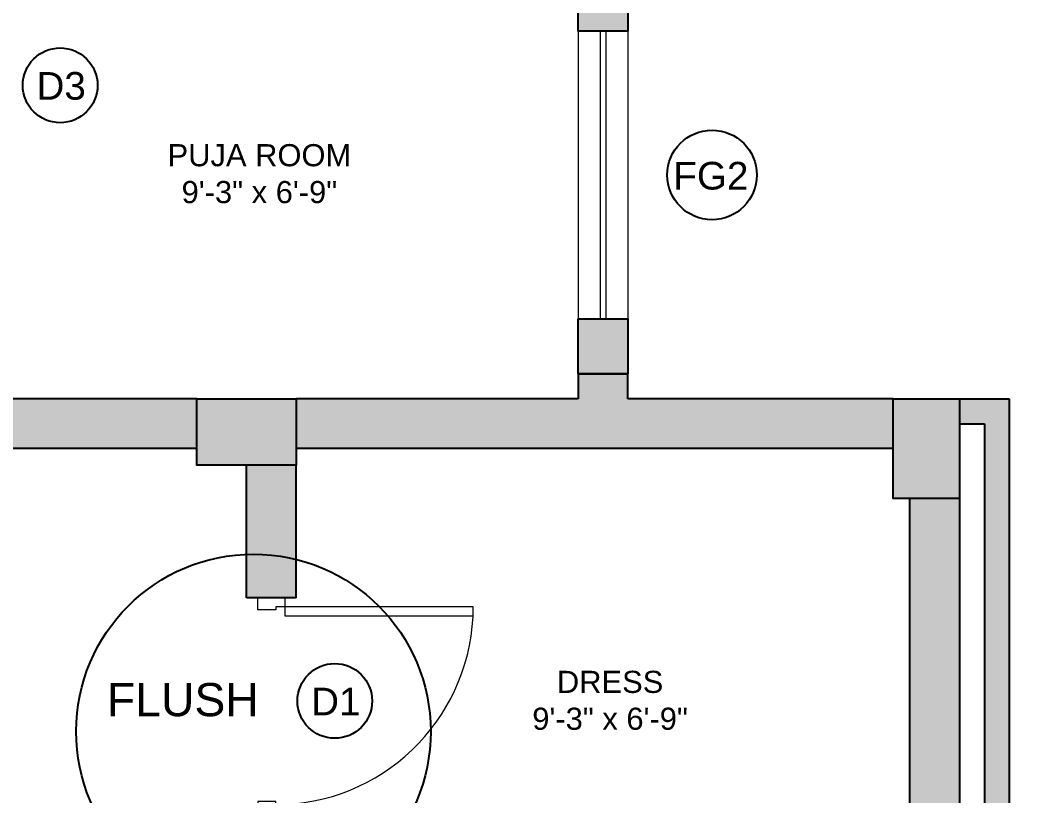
# Model space of a CAD drawing. Header units: inches. Extents: x 211391 to 214260, y -106888 to -102532.
# Drawn here: x 212163.2 to 212345.2, y -104646.8 to -104506.5 of the extents above; entities that cross this region are included whole.
import ezdxf

# ---------------------------------------------------------------- set-up
doc = ezdxf.new("R2010")
doc.units = ezdxf.units.IN
doc.header["$MEASUREMENT"] = 0
doc.layers.add('COLUMN', color=6, linetype='Continuous')
for name, color, linetype, lineweight in [('DOOR', 2, 'Continuous', 9), ('HATCH', 251, 'Continuous', 13), ('PROPOSED WALL', 6, 'Continuous', 25), ('TEXT', 3, 'Continuous', 9), ('TEXT 1', 3, 'Continuous', 15), ('WALL', 5, 'Continuous', 25), ('window', 1, 'Continuous', 18)]:
    doc.layers.add(name, color=color, linetype=linetype, lineweight=lineweight)
doc.styles.add('STYLE1', font='arial.ttf', dxfattribs={"height": 8})

# ---------------------------------------------------------------- blocks, each defined once
blk = doc.blocks.new('*U5')
at = {"layer": 'DOOR'}
for points in [[(1.5, -4.54), (1.5, -3.04), (2, -3.04), (2, -0.04), (0, -0.04), (0, -4.54)], [(34.5, -4.54), (34.5, -3.04), (34, -3.04), (34, -0.04), (36, -0.04), (36, -4.54)]]:
    blk.add_lwpolyline(points, close=True, dxfattribs=at)
blk.add_lwpolyline([(34.5, -4.54, -0.400224), (1.5, -36.04), (1.5, -4.54), (3, -4.54), (3, -36.01)], format="xyb", dxfattribs=at)
blk = doc.blocks.new('erwe54')
at = {"layer": 'COLUMN', "ltscale": 20, "true_color": 0xe517e8}
h = blk.add_hatch(color=6, dxfattribs=at)
h.dxf.hatch_style = 1
h.paths.add_polyline_path([(205644.77, -116018.54), (205626.77, -116018.54), (205626.77, -116030.54), (205644.77, -116030.54)])
h = blk.add_hatch(color=6, dxfattribs=at)
h.dxf.hatch_style = 1
h.paths.add_polyline_path([(205764.77, -116036.54), (205764.77, -116018.54), (205752.77, -116018.54), (205752.77, -116036.54)])
at = {"layer": 'COLUMN', "ltscale": 20}
for points in [[(205626.77, -116018.54), (205644.77, -116018.54), (205644.77, -116030.54), (205626.77, -116030.54)], [(205764.77, -116018.54), (205764.77, -116036.54), (205752.77, -116036.54), (205752.77, -116018.54)]]:
    blk.add_lwpolyline(points, close=True, dxfattribs=at)

msp = doc.modelspace()

# ---------------------------------------------------------------- hatches: boundary and pattern name
at = {"layer": 'HATCH', "ltscale": 15}
h = msp.add_hatch(color=8, dxfattribs=at)
h.dxf.hatch_style = 1
h.paths.add_polyline_path([(212264.19, -104498.54), (212273.19, -104498.54), (212273.19, -104508.54), (212264.19, -104508.54)])
h = msp.add_hatch(color=8, dxfattribs=at)
h.dxf.hatch_style = 1
h.paths.add_polyline_path([(212264.19, -104560.54), (212273.19, -104560.54), (212273.19, -104570.54), (212264.19, -104570.54)])
h = msp.add_hatch(color=256, dxfattribs=at)
h.dxf.hatch_style = 1
h.paths.add_polyline_path([(212195.19, -104575.04), (212153.19, -104575.04), (212153.19, -104564.54), (212144.19, -104564.54), (212144.19, -104575.04), (212055.69, -104575.04), (212055.69, -104584.04), (212195.19, -104584.04)])
h = msp.add_hatch(color=256, dxfattribs=at)
h.dxf.hatch_style = 1
h.paths.add_polyline_path([(212273.19, -104570.54), (212264.19, -104570.54), (212264.19, -104575.04), (212213.19, -104575.04), (212213.19, -104584.04), (212321.19, -104584.04), (212321.19, -104575.04), (212273.19, -104575.04)])
h = msp.add_hatch(color=256, dxfattribs=at)
h.dxf.hatch_style = 1
h.paths.add_polyline_path([(212345.19, -104722.04), (212342.19, -104722.04), (212342.19, -104575.04), (212333.19, -104575.04), (212333.19, -104579.54), (212337.69, -104579.54), (212337.69, -104729.54), (212333.19, -104729.54), (212333.19, -104734.04), (212342.19, -104734.04), (212345.19, -104734.04)])
h = msp.add_hatch(color=256, dxfattribs=at)
h.dxf.hatch_style = 1
h.paths.add_polyline_path([(212213.19, -104587.04), (212204.19, -104587.04), (212204.19, -104611.04), (212213.19, -104611.04)])
h = msp.add_hatch(color=256, dxfattribs=at)
h.dxf.hatch_style = 1
h.paths.add_polyline_path([(212333.19, -104593.04), (212324.19, -104593.04), (212324.19, -104665.04), (212288.19, -104665.04), (212288.19, -104674.04), (212324.19, -104674.04), (212324.19, -104725.04), (212333.19, -104725.04)])

# ---------------------------------------------------------------- linework, layer by layer
at = {"layer": 'Defpoints'}
for centre, radius in [((212170.49, -104518.33), 6.76), ((212288.41, -104534.54), 8.1), ((212220.17, -104629.67), 6.76)]:
    msp.add_circle(centre, radius, dxfattribs=at)
at = {"layer": 'Defpoints', "ltscale": 15}
msp.add_circle((212205.46, -104635.18), 32.06, dxfattribs=at)
at = {"layer": 'PROPOSED WALL', "ltscale": 15}
for points in [[(212264.19, -104498.54), (212273.19, -104498.54), (212273.19, -104508.54), (212264.19, -104508.54)], [(212264.19, -104560.54), (212273.19, -104560.54), (212273.19, -104570.54), (212264.19, -104570.54)]]:
    msp.add_lwpolyline(points, close=True, dxfattribs=at)
at = {"layer": 'WALL', "ltscale": 20}
for p, q in [((212264.19, -104570.54), (212264.19, -104575.04)), ((212264.19, -104570.54), (212273.19, -104570.54)), ((212273.19, -104575.04), (212273.19, -104570.54)), ((212195.19, -104575.04), (212153.19, -104575.04)), ((212264.19, -104575.04), (212213.19, -104575.04)), ((212321.19, -104575.04), (212273.19, -104575.04)), ((212195.19, -104584.04), (212055.69, -104584.04)), ((212321.19, -104584.04), (212213.19, -104584.04)), ((212204.19, -104611.04), (212204.19, -104587.04)), ((212213.19, -104611.04), (212213.19, -104587.04)), ((212333.19, -104593.04), (212333.19, -104725.04)), ((212213.19, -104611.04), (212204.19, -104611.04))]:
    msp.add_line(p, q, dxfattribs=at)
at = {"layer": 'WALL'}
for p, q in [((212333.19, -104575.04), (212342.19, -104575.04)), ((212342.19, -104575.04), (212342.19, -104722.04)), ((212333.19, -104579.54), (212337.69, -104579.54)), ((212337.69, -104579.54), (212337.69, -104729.54)), ((212324.19, -104665.04), (212324.19, -104593.04))]:
    msp.add_line(p, q, dxfattribs=at)
at = {"layer": 'window', "ltscale": 20}
for p, q in [((212264.19, -104508.54), (212264.19, -104560.54)), ((212268.19, -104508.54), (212268.19, -104560.54)), ((212269.19, -104508.54), (212269.19, -104560.54)), ((212273.19, -104508.54), (212273.19, -104560.54))]:
    msp.add_line(p, q, dxfattribs=at)

# ---------------------------------------------------------------- block references
at = {"layer": 'DOOR', "ltscale": 5, "xscale": -1.082596922725787, "yscale": 1.082596922725787, "zscale": 1.082596922725787, "rotation": 89.99999999997283}
msp.add_blockref('*U5', (212206.21, -104611.04), dxfattribs=at)
at = {"layer": 'TEXT 1'}
msp.add_blockref('erwe54', (6568.42, 11443.5), dxfattribs=at)

# ---------------------------------------------------------------- texts
at = {"layer": 'Defpoints', "style": 'STYLE1'}
msp.add_text('FG2', height=5, dxfattribs=at).set_placement((212281.41, -104537.18))
at = {"layer": 'Defpoints', "attachment_point": 3, "style": 'STYLE1'}
for s, width, gutter_width, heights, insert, char_height in [('\\A1;\\pxqc;D3', 8.2379, 70, [-5.11], (212174.79, -104515.93), 5), ('\\A1;\\pxqc;FLUSH', 101.9942, 35, [-6.2], (212243.68, -104626.43), 6), ('\\A1;\\pxqc;D1', 8.2379, 70, [-5.02], (212224.47, -104627.27), 5)]:
    msp.add_mtext_dynamic_manual_height_columns(s, width=width, gutter_width=gutter_width, heights=heights, dxfattribs=dict(at, insert=insert, char_height=char_height))
at = {"layer": 'TEXT', "ltscale": 10, "char_height": 4, "attachment_point": 3, "style": 'STYLE1'}
for s, insert in [('\\A1;\\pxqc;PUJA ROOM\\P9\'-3" x 6\'-9"', (212257.53, -104528.97)), ('\\A1;\\pxqc;DRESS\\P9\'-3" x 6\'-9"', (212320.97, -104624.22))]:
    msp.add_mtext_dynamic_manual_height_columns(s, width=101.9942, gutter_width=35, heights=[-10.82], dxfattribs=dict(at, insert=insert))

doc.saveas('drawing.dxf')
